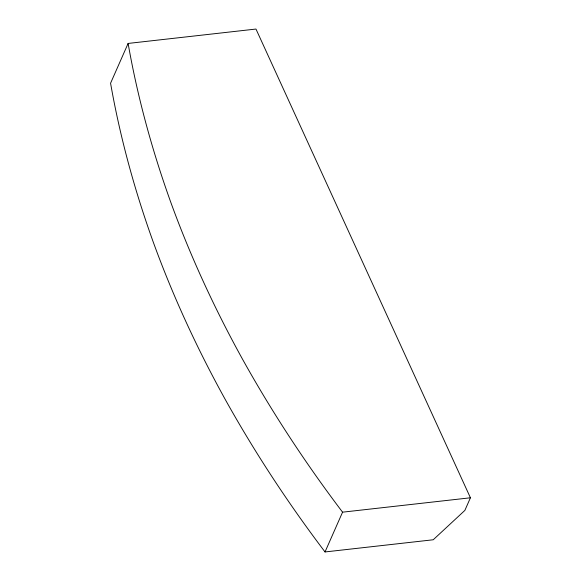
<?xml version="1.0" encoding="UTF-8"?>
<svg xmlns="http://www.w3.org/2000/svg" width="581" height="581" viewBox="0 0 581 581"><rect width="100%" height="100%" fill="white"/><g stroke="black" fill="none" stroke-linecap="round" stroke-linejoin="round"><path stroke-width="0.87" d="M128.111 43.437L110.572 83.214C120.042 137.131 134.574 190.06 153.064 241.565A1335.341 960.56 23.8 0 0 225.551 400.011C255.081 452.926 288.437 503.647 325.026 551.95L433.223 539.771L464.858 510.416L470.428 497.786L255.974 29.05L128.111 43.437C137.588 97.354 152.113 150.283 170.603 201.796A1335.341 960.56 23.8 0 0 243.098 360.235C272.627 413.149 305.984 463.87 342.565 512.173L325.026 551.95M342.565 512.173L470.428 497.786"/></g></svg>
